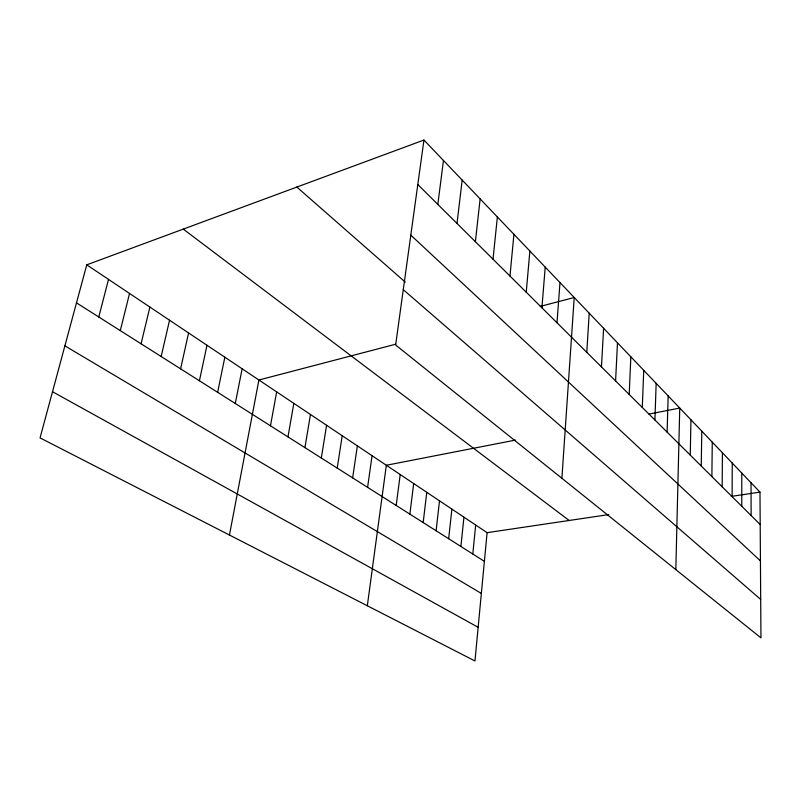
<?xml version="1.0" encoding="UTF-8"?>
<svg xmlns="http://www.w3.org/2000/svg" width="801" height="801" viewBox="0 0 801 801"><rect width="100%" height="100%" fill="white"/><g stroke="black" fill="none" stroke-linecap="round" stroke-linejoin="round"><path stroke-width="1.2" d="M741.776 506.252L741.776 473.061M732.124 496.67L732.254 463.078M722.162 486.778L722.422 452.775M711.879 476.565L712.269 442.142M701.245 466.002L701.786 431.158M690.252 455.088L690.953 419.804M675.824 569.621L679.749 408.069L648.94 414.077M667.113 432.109L668.164 395.924M654.918 419.994L656.159 383.349M642.282 407.449L643.734 370.322M629.185 394.432L630.848 356.825M615.589 380.936L617.481 342.818M601.461 366.908L603.614 328.29M586.783 352.33L589.206 313.191M561.891 478.277L574.227 297.501L540.194 306.403M556.995 322.743L559.989 282.573M541.917 307.764L545.211 267.093M526.247 292.205L529.872 251.023M86.758 264.831L487.098 532.665L474.963 660.965L40.05 437.887L86.758 264.831L423.949 140.035L759.979 492.124L760.95 637.866L395.634 344.991L423.949 140.035M509.967 276.035L513.932 234.323M472.8 554.022L475.674 525.025M493.026 259.204L497.371 216.961M460.895 546.482L463.939 517.176M448.67 538.733L451.884 509.116M475.383 241.692L480.129 198.898M436.104 530.763L439.499 500.825M457.001 223.429L462.177 180.085M423.178 522.572L426.773 492.305M409.882 514.152L413.676 483.554M437.827 204.385L443.464 160.48M396.195 505.471L400.21 474.532M367.329 605.756L386.342 465.261L515.494 440.089M367.599 487.348L372.065 455.709M352.64 477.877L357.366 445.877M337.221 468.104L342.207 435.734M321.321 458.032L326.578 425.281M304.921 447.629L310.468 414.497M287.98 436.895L293.827 403.374M270.478 425.802L276.655 391.879M229.456 535.038L258.913 380.004L395.784 344.19M235.284 403.494L242.142 368.78M217.632 392.32L224.841 357.216M199.419 380.775L206.988 345.271M180.605 368.85L188.575 332.946M161.171 356.535L169.542 320.22M141.076 343.799L149.887 307.063M120.29 330.623L129.552 293.466M98.773 316.986L108.525 279.399M487.098 532.665L608.79 514.592M731.293 496.39L759.979 492.124M52.506 391.719L478.147 627.303M64.891 345.842L481.351 593.441M76.496 302.868L484.385 561.361M183.269 229.106L569.161 520.48M403.273 289.662L760.69 599.428M296.851 187.074L405.296 282.122M410.813 235.144L760.439 560.91M417.802 184.51L760.189 524.545M751.018 482.743L751.128 515.544"/></g></svg>
